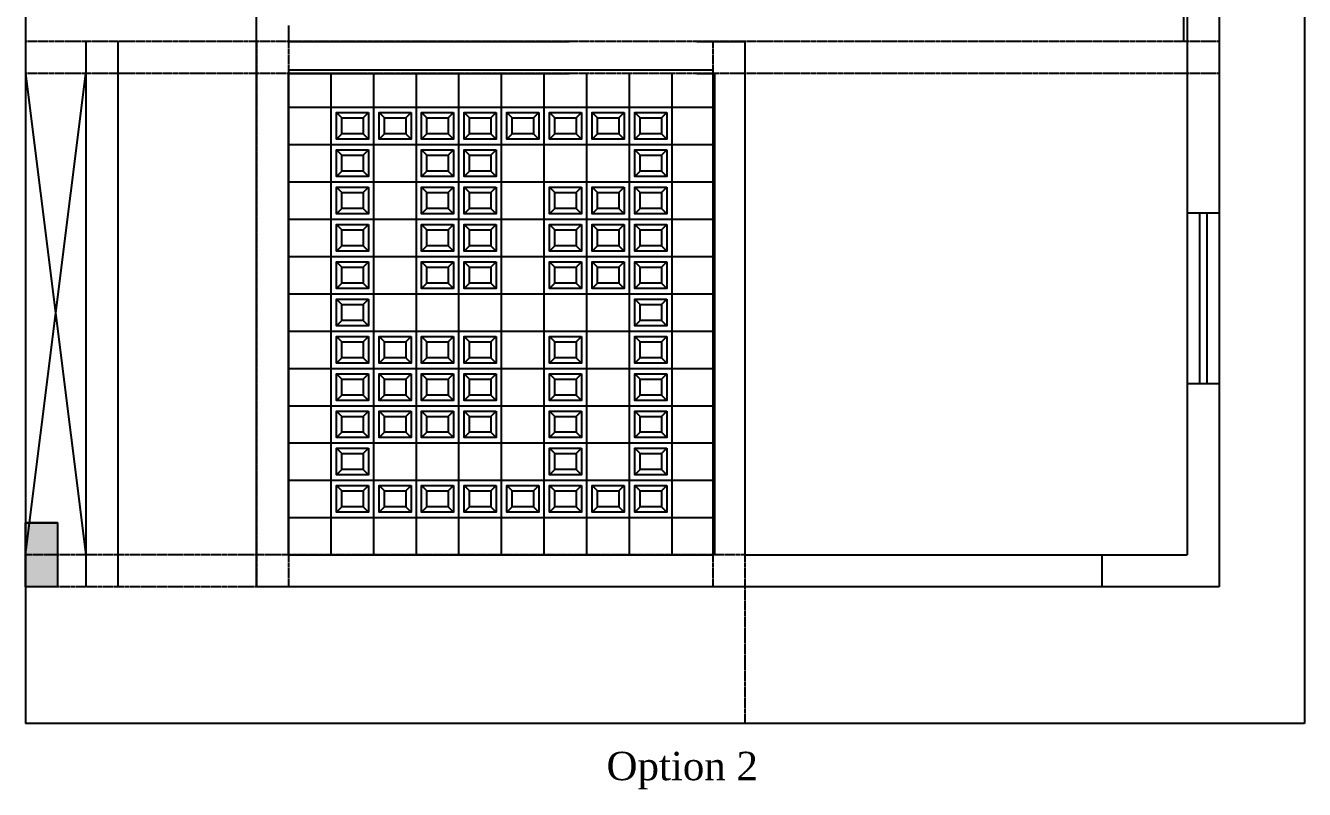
# Model space of a CAD drawing. Header units: inches. Extents: x 3138 to 9973, y -1757 to -151.
# Drawn here: x 9161 to 9521, y -1507.1 to -1292.1 of the extents above; entities that cross this region are included whole.
import ezdxf

# ---------------------------------------------------------------- set-up
doc = ezdxf.new("R2010")
doc.units = ezdxf.units.IN
doc.header["$LTSCALE"] = 0.1
doc.header["$MEASUREMENT"] = 0
doc.linetypes.add('DASHED', pattern=[0.75, 0.5, -0.25])
doc.linetypes.add('DASHED2', pattern=[0.375, 0.25, -0.125])
doc.layers.add('Filler slab pattern', color=7, linetype='Continuous')
doc.layers.add('MH - Beams', color=3, linetype='DASHED2')
doc.styles.get("Standard").update_dxf_attribs({"font": 'arial.ttf'})

msp = doc.modelspace()

# ---------------------------------------------------------------- hatches: boundary and pattern name
msp.add_hatch(color=256).paths.add_polyline_path([(9161.022, -1432.079), (9170.022, -1432.079), (9170.022, -1450.079), (9161.022, -1450.079)])

# ---------------------------------------------------------------- linework, layer by layer
for p, q in [((9487.022, -1174.079), (9487.022, -1296.579)), ((9178.022, -1296.579), (9178.022, -1450.079)), ((9187.022, -1296.579), (9187.022, -1450.079)), ((9161.022, -1305.579), (9178.022, -1441.079)), ((9161.022, -1441.079), (9178.022, -1305.579)), ((9257.022, -1305.579), (9235.022, -1305.579)), ((9488.022, -1344.829), (9497.022, -1344.829)), ((9491.522, -1344.829), (9491.522, -1392.829)), ((9493.522, -1344.829), (9493.522, -1392.829)), ((9488.022, -1392.829), (9497.022, -1392.829)), ((9170.022, -1432.079), (9161.022, -1432.079)), ((9464.022, -1441.079), (9464.022, -1450.079)), ((9170.022, -1450.079), (9161.022, -1450.079))]:
    msp.add_line(p, q)
for points in [[(9161.022, -998.579), (9521.022, -998.579), (9521.022, -1488.579)], [(9161.022, -998.579), (9161.022, -1488.579)], [(9488.022, -1174.079), (9488.022, -1441.079)], [(9497.022, -1179.652), (9497.022, -1450.079)], [(9497.022, -1450.079), (9226.022, -1450.079), (9226.022, -1243.079)], [(9235.022, -1292.079), (9235.022, -1296.579)], [(9235.022, -1296.579), (9314.022, -1296.579)], [(9350.022, -1296.579), (9363.522, -1296.579)], [(9363.522, -1296.579), (9363.522, -1441.079)], [(9235.022, -1305.579), (9314.022, -1305.579)], [(9235.022, -1305.579), (9235.022, -1441.079), (9354.522, -1441.079)], [(9257.022, -1305.579), (9281.022, -1305.579)], [(9350.022, -1305.579), (9354.522, -1305.579)], [(9354.522, -1305.579), (9354.522, -1441.079)], [(9170.022, -1432.079), (9170.022, -1450.079)], [(9363.522, -1441.079), (9488.022, -1441.079)], [(9521.022, -1488.579), (9161.022, -1488.579)]]:
    msp.add_lwpolyline(points)
msp.add_lwpolyline([(9161.022, -1432.079), (9170.022, -1432.079), (9170.022, -1450.079), (9161.022, -1450.079)], close=True)
at = {"layer": 'Filler slab pattern'}
for p, q in [((9235.022, -1304.579), (9354.522, -1304.579)), ((9235.022, -1441.079), (9235.022, -1305.579)), ((9247.022, -1441.079), (9247.022, -1305.579)), ((9259.022, -1441.079), (9259.022, -1305.579)), ((9271.022, -1441.079), (9271.022, -1305.579)), ((9283.022, -1441.079), (9283.022, -1305.579)), ((9295.022, -1441.079), (9295.022, -1305.579)), ((9307.022, -1441.079), (9307.022, -1305.579)), ((9319.022, -1441.079), (9319.022, -1305.579)), ((9331.022, -1441.079), (9331.022, -1305.579)), ((9343.022, -1441.079), (9343.022, -1305.579)), ((9355.022, -1441.079), (9355.022, -1305.579)), ((9235.022, -1315.079), (9354.522, -1315.079)), ((9250.022, -1318.079), (9248.522, -1316.579)), ((9256.022, -1318.079), (9257.522, -1316.579)), ((9262.022, -1318.079), (9260.522, -1316.579)), ((9268.022, -1318.079), (9269.522, -1316.579)), ((9274.022, -1318.079), (9272.522, -1316.579)), ((9280.022, -1318.079), (9281.522, -1316.579)), ((9286.022, -1318.079), (9284.522, -1316.579)), ((9292.022, -1318.079), (9293.522, -1316.579)), ((9298.022, -1318.079), (9296.522, -1316.579)), ((9304.022, -1318.079), (9305.522, -1316.579)), ((9310.022, -1318.079), (9308.522, -1316.579)), ((9316.022, -1318.079), (9317.522, -1316.579)), ((9322.022, -1318.079), (9320.522, -1316.579)), ((9328.022, -1318.079), (9329.522, -1316.579)), ((9334.022, -1318.079), (9332.522, -1316.579)), ((9340.022, -1318.079), (9341.522, -1316.579)), ((9250.022, -1322.579), (9248.522, -1324.079)), ((9256.022, -1322.579), (9257.522, -1324.079)), ((9262.022, -1322.579), (9260.522, -1324.079)), ((9268.022, -1322.579), (9269.522, -1324.079)), ((9274.022, -1322.579), (9272.522, -1324.079)), ((9280.022, -1322.579), (9281.522, -1324.079)), ((9286.022, -1322.579), (9284.522, -1324.079)), ((9292.022, -1322.579), (9293.522, -1324.079)), ((9298.022, -1322.579), (9296.522, -1324.079)), ((9304.022, -1322.579), (9305.522, -1324.079)), ((9310.022, -1322.579), (9308.522, -1324.079)), ((9316.022, -1322.579), (9317.522, -1324.079)), ((9322.022, -1322.579), (9320.522, -1324.079)), ((9328.022, -1322.579), (9329.522, -1324.079)), ((9334.022, -1322.579), (9332.522, -1324.079)), ((9340.022, -1322.579), (9341.522, -1324.079)), ((9235.022, -1325.579), (9354.522, -1325.579)), ((9250.022, -1328.579), (9248.522, -1327.079)), ((9256.022, -1328.579), (9257.522, -1327.079)), ((9274.022, -1328.579), (9272.522, -1327.079)), ((9280.022, -1328.579), (9281.522, -1327.079)), ((9286.022, -1328.579), (9284.522, -1327.079)), ((9292.022, -1328.579), (9293.522, -1327.079)), ((9334.022, -1328.579), (9332.522, -1327.079)), ((9340.022, -1328.579), (9341.522, -1327.079)), ((9250.022, -1333.079), (9248.522, -1334.579)), ((9256.022, -1333.079), (9257.522, -1334.579)), ((9274.022, -1333.079), (9272.522, -1334.579)), ((9280.022, -1333.079), (9281.522, -1334.579)), ((9286.022, -1333.079), (9284.522, -1334.579)), ((9292.022, -1333.079), (9293.522, -1334.579)), ((9334.022, -1333.079), (9332.522, -1334.579)), ((9340.022, -1333.079), (9341.522, -1334.579)), ((9235.022, -1336.079), (9354.522, -1336.079)), ((9250.022, -1339.079), (9248.522, -1337.579)), ((9256.022, -1339.079), (9257.522, -1337.579)), ((9274.022, -1339.079), (9272.522, -1337.579)), ((9280.022, -1339.079), (9281.522, -1337.579)), ((9286.022, -1339.079), (9284.522, -1337.579)), ((9292.022, -1339.079), (9293.522, -1337.579)), ((9310.022, -1339.079), (9308.522, -1337.579)), ((9316.022, -1339.079), (9317.522, -1337.579)), ((9322.022, -1339.079), (9320.522, -1337.579)), ((9328.022, -1339.079), (9329.522, -1337.579)), ((9334.022, -1339.079), (9332.522, -1337.579)), ((9340.022, -1339.079), (9341.522, -1337.579)), ((9250.022, -1343.579), (9248.522, -1345.079)), ((9256.022, -1343.579), (9257.522, -1345.079)), ((9274.022, -1343.579), (9272.522, -1345.079)), ((9280.022, -1343.579), (9281.522, -1345.079)), ((9286.022, -1343.579), (9284.522, -1345.079)), ((9292.022, -1343.579), (9293.522, -1345.079)), ((9310.022, -1343.579), (9308.522, -1345.079)), ((9316.022, -1343.579), (9317.522, -1345.079)), ((9322.022, -1343.579), (9320.522, -1345.079)), ((9328.022, -1343.579), (9329.522, -1345.079)), ((9334.022, -1343.579), (9332.522, -1345.079)), ((9340.022, -1343.579), (9341.522, -1345.079)), ((9235.022, -1346.579), (9354.522, -1346.579)), ((9250.022, -1349.579), (9248.522, -1348.079)), ((9256.022, -1349.579), (9257.522, -1348.079)), ((9274.022, -1349.579), (9272.522, -1348.079)), ((9280.022, -1349.579), (9281.522, -1348.079)), ((9286.022, -1349.579), (9284.522, -1348.079)), ((9292.022, -1349.579), (9293.522, -1348.079)), ((9310.022, -1349.579), (9308.522, -1348.079)), ((9316.022, -1349.579), (9317.522, -1348.079)), ((9322.022, -1349.579), (9320.522, -1348.079)), ((9328.022, -1349.579), (9329.522, -1348.079)), ((9334.022, -1349.579), (9332.522, -1348.079)), ((9340.022, -1349.579), (9341.522, -1348.079)), ((9235.022, -1357.079), (9354.522, -1357.079)), ((9250.022, -1354.079), (9248.522, -1355.579)), ((9256.022, -1354.079), (9257.522, -1355.579)), ((9274.022, -1354.079), (9272.522, -1355.579)), ((9280.022, -1354.079), (9281.522, -1355.579)), ((9286.022, -1354.079), (9284.522, -1355.579)), ((9292.022, -1354.079), (9293.522, -1355.579)), ((9310.022, -1354.079), (9308.522, -1355.579)), ((9316.022, -1354.079), (9317.522, -1355.579)), ((9322.022, -1354.079), (9320.522, -1355.579)), ((9328.022, -1354.079), (9329.522, -1355.579)), ((9334.022, -1354.079), (9332.522, -1355.579)), ((9340.022, -1354.079), (9341.522, -1355.579)), ((9250.022, -1360.079), (9248.522, -1358.579)), ((9256.022, -1360.079), (9257.522, -1358.579)), ((9274.022, -1360.079), (9272.522, -1358.579)), ((9280.022, -1360.079), (9281.522, -1358.579)), ((9286.022, -1360.079), (9284.522, -1358.579)), ((9292.022, -1360.079), (9293.522, -1358.579)), ((9310.022, -1360.079), (9308.522, -1358.579)), ((9316.022, -1360.079), (9317.522, -1358.579)), ((9322.022, -1360.079), (9320.522, -1358.579)), ((9328.022, -1360.079), (9329.522, -1358.579)), ((9334.022, -1360.079), (9332.522, -1358.579)), ((9340.022, -1360.079), (9341.522, -1358.579)), ((9235.022, -1367.579), (9354.522, -1367.579)), ((9250.022, -1364.579), (9248.522, -1366.079)), ((9256.022, -1364.579), (9257.522, -1366.079)), ((9274.022, -1364.579), (9272.522, -1366.079)), ((9280.022, -1364.579), (9281.522, -1366.079)), ((9286.022, -1364.579), (9284.522, -1366.079)), ((9292.022, -1364.579), (9293.522, -1366.079)), ((9310.022, -1364.579), (9308.522, -1366.079)), ((9316.022, -1364.579), (9317.522, -1366.079)), ((9322.022, -1364.579), (9320.522, -1366.079)), ((9328.022, -1364.579), (9329.522, -1366.079)), ((9334.022, -1364.579), (9332.522, -1366.079)), ((9340.022, -1364.579), (9341.522, -1366.079)), ((9250.022, -1370.579), (9248.522, -1369.079)), ((9256.022, -1370.579), (9257.522, -1369.079)), ((9334.022, -1370.579), (9332.522, -1369.079)), ((9340.022, -1370.579), (9341.522, -1369.079)), ((9250.022, -1375.079), (9248.522, -1376.579)), ((9256.022, -1375.079), (9257.522, -1376.579)), ((9334.022, -1375.079), (9332.522, -1376.579)), ((9340.022, -1375.079), (9341.522, -1376.579)), ((9235.022, -1378.079), (9354.522, -1378.079)), ((9250.022, -1381.079), (9248.522, -1379.579)), ((9256.022, -1381.079), (9257.522, -1379.579)), ((9262.022, -1381.079), (9260.522, -1379.579)), ((9268.022, -1381.079), (9269.522, -1379.579)), ((9274.022, -1381.079), (9272.522, -1379.579)), ((9280.022, -1381.079), (9281.522, -1379.579)), ((9286.022, -1381.079), (9284.522, -1379.579)), ((9292.022, -1381.079), (9293.522, -1379.579)), ((9310.022, -1381.079), (9308.522, -1379.579)), ((9316.022, -1381.079), (9317.522, -1379.579)), ((9334.022, -1381.079), (9332.522, -1379.579)), ((9340.022, -1381.079), (9341.522, -1379.579)), ((9250.022, -1385.579), (9248.522, -1387.079)), ((9256.022, -1385.579), (9257.522, -1387.079)), ((9262.022, -1385.579), (9260.522, -1387.079)), ((9268.022, -1385.579), (9269.522, -1387.079)), ((9274.022, -1385.579), (9272.522, -1387.079)), ((9280.022, -1385.579), (9281.522, -1387.079)), ((9286.022, -1385.579), (9284.522, -1387.079)), ((9292.022, -1385.579), (9293.522, -1387.079)), ((9310.022, -1385.579), (9308.522, -1387.079)), ((9316.022, -1385.579), (9317.522, -1387.079)), ((9334.022, -1385.579), (9332.522, -1387.079)), ((9340.022, -1385.579), (9341.522, -1387.079)), ((9235.022, -1388.579), (9354.522, -1388.579)), ((9250.022, -1391.579), (9248.522, -1390.079)), ((9256.022, -1391.579), (9257.522, -1390.079)), ((9262.022, -1391.579), (9260.522, -1390.079)), ((9268.022, -1391.579), (9269.522, -1390.079)), ((9274.022, -1391.579), (9272.522, -1390.079)), ((9280.022, -1391.579), (9281.522, -1390.079)), ((9286.022, -1391.579), (9284.522, -1390.079)), ((9292.022, -1391.579), (9293.522, -1390.079)), ((9310.022, -1391.579), (9308.522, -1390.079)), ((9316.022, -1391.579), (9317.522, -1390.079)), ((9334.022, -1391.579), (9332.522, -1390.079)), ((9340.022, -1391.579), (9341.522, -1390.079)), ((9250.022, -1396.079), (9248.522, -1397.579)), ((9256.022, -1396.079), (9257.522, -1397.579)), ((9262.022, -1396.079), (9260.522, -1397.579)), ((9268.022, -1396.079), (9269.522, -1397.579)), ((9274.022, -1396.079), (9272.522, -1397.579)), ((9280.022, -1396.079), (9281.522, -1397.579)), ((9286.022, -1396.079), (9284.522, -1397.579)), ((9292.022, -1396.079), (9293.522, -1397.579)), ((9310.022, -1396.079), (9308.522, -1397.579)), ((9316.022, -1396.079), (9317.522, -1397.579)), ((9334.022, -1396.079), (9332.522, -1397.579)), ((9340.022, -1396.079), (9341.522, -1397.579)), ((9235.022, -1399.079), (9354.522, -1399.079)), ((9250.022, -1402.079), (9248.522, -1400.579)), ((9256.022, -1402.079), (9257.522, -1400.579)), ((9262.022, -1402.079), (9260.522, -1400.579)), ((9268.022, -1402.079), (9269.522, -1400.579)), ((9274.022, -1402.079), (9272.522, -1400.579)), ((9280.022, -1402.079), (9281.522, -1400.579)), ((9286.022, -1402.079), (9284.522, -1400.579)), ((9292.022, -1402.079), (9293.522, -1400.579)), ((9310.022, -1402.079), (9308.522, -1400.579)), ((9316.022, -1402.079), (9317.522, -1400.579)), ((9334.022, -1402.079), (9332.522, -1400.579)), ((9340.022, -1402.079), (9341.522, -1400.579)), ((9250.022, -1406.579), (9248.522, -1408.079)), ((9256.022, -1406.579), (9257.522, -1408.079)), ((9262.022, -1406.579), (9260.522, -1408.079)), ((9268.022, -1406.579), (9269.522, -1408.079)), ((9274.022, -1406.579), (9272.522, -1408.079)), ((9280.022, -1406.579), (9281.522, -1408.079)), ((9286.022, -1406.579), (9284.522, -1408.079)), ((9292.022, -1406.579), (9293.522, -1408.079)), ((9310.022, -1406.579), (9308.522, -1408.079)), ((9316.022, -1406.579), (9317.522, -1408.079)), ((9334.022, -1406.579), (9332.522, -1408.079)), ((9340.022, -1406.579), (9341.522, -1408.079)), ((9235.022, -1409.579), (9354.522, -1409.579)), ((9250.022, -1412.579), (9248.522, -1411.079)), ((9256.022, -1412.579), (9257.522, -1411.079)), ((9310.022, -1412.579), (9308.522, -1411.079)), ((9316.022, -1412.579), (9317.522, -1411.079)), ((9334.022, -1412.579), (9332.522, -1411.079)), ((9340.022, -1412.579), (9341.522, -1411.079)), ((9250.022, -1417.079), (9248.522, -1418.579)), ((9256.022, -1417.079), (9257.522, -1418.579)), ((9310.022, -1417.079), (9308.522, -1418.579)), ((9316.022, -1417.079), (9317.522, -1418.579)), ((9334.022, -1417.079), (9332.522, -1418.579)), ((9340.022, -1417.079), (9341.522, -1418.579)), ((9235.022, -1420.079), (9354.522, -1420.079)), ((9250.022, -1423.079), (9248.522, -1421.579)), ((9256.022, -1423.079), (9257.522, -1421.579)), ((9262.022, -1423.079), (9260.522, -1421.579)), ((9268.022, -1423.079), (9269.522, -1421.579)), ((9274.022, -1423.079), (9272.522, -1421.579)), ((9280.022, -1423.079), (9281.522, -1421.579)), ((9286.022, -1423.079), (9284.522, -1421.579)), ((9292.022, -1423.079), (9293.522, -1421.579)), ((9298.022, -1423.079), (9296.522, -1421.579)), ((9304.022, -1423.079), (9305.522, -1421.579)), ((9310.022, -1423.079), (9308.522, -1421.579)), ((9316.022, -1423.079), (9317.522, -1421.579)), ((9322.022, -1423.079), (9320.522, -1421.579)), ((9328.022, -1423.079), (9329.522, -1421.579)), ((9334.022, -1423.079), (9332.522, -1421.579)), ((9340.022, -1423.079), (9341.522, -1421.579)), ((9250.022, -1427.579), (9248.522, -1429.079)), ((9256.022, -1427.579), (9257.522, -1429.079)), ((9262.022, -1427.579), (9260.522, -1429.079)), ((9268.022, -1427.579), (9269.522, -1429.079)), ((9274.022, -1427.579), (9272.522, -1429.079)), ((9280.022, -1427.579), (9281.522, -1429.079)), ((9286.022, -1427.579), (9284.522, -1429.079)), ((9292.022, -1427.579), (9293.522, -1429.079)), ((9298.022, -1427.579), (9296.522, -1429.079)), ((9304.022, -1427.579), (9305.522, -1429.079)), ((9310.022, -1427.579), (9308.522, -1429.079)), ((9316.022, -1427.579), (9317.522, -1429.079)), ((9322.022, -1427.579), (9320.522, -1429.079)), ((9328.022, -1427.579), (9329.522, -1429.079)), ((9334.022, -1427.579), (9332.522, -1429.079)), ((9340.022, -1427.579), (9341.522, -1429.079)), ((9235.022, -1430.579), (9354.522, -1430.579)), ((9235.022, -1441.079), (9354.522, -1441.079))]:
    msp.add_line(p, q, dxfattribs=at)
for points in [[(9257.522, -1316.579), (9257.522, -1324.079), (9248.522, -1324.079), (9248.522, -1316.579)], [(9269.522, -1316.579), (9269.522, -1324.079), (9260.522, -1324.079), (9260.522, -1316.579)], [(9281.522, -1316.579), (9281.522, -1324.079), (9272.522, -1324.079), (9272.522, -1316.579)], [(9293.522, -1316.579), (9293.522, -1324.079), (9284.522, -1324.079), (9284.522, -1316.579)], [(9305.522, -1316.579), (9305.522, -1324.079), (9296.522, -1324.079), (9296.522, -1316.579)], [(9317.522, -1316.579), (9317.522, -1324.079), (9308.522, -1324.079), (9308.522, -1316.579)], [(9329.522, -1316.579), (9329.522, -1324.079), (9320.522, -1324.079), (9320.522, -1316.579)], [(9341.522, -1316.579), (9341.522, -1324.079), (9332.522, -1324.079), (9332.522, -1316.579)], [(9256.022, -1318.079), (9256.022, -1322.579), (9250.022, -1322.579), (9250.022, -1318.079)], [(9268.022, -1318.079), (9268.022, -1322.579), (9262.022, -1322.579), (9262.022, -1318.079)], [(9280.022, -1318.079), (9280.022, -1322.579), (9274.022, -1322.579), (9274.022, -1318.079)], [(9292.022, -1318.079), (9292.022, -1322.579), (9286.022, -1322.579), (9286.022, -1318.079)], [(9304.022, -1318.079), (9304.022, -1322.579), (9298.022, -1322.579), (9298.022, -1318.079)], [(9316.022, -1318.079), (9316.022, -1322.579), (9310.022, -1322.579), (9310.022, -1318.079)], [(9328.022, -1318.079), (9328.022, -1322.579), (9322.022, -1322.579), (9322.022, -1318.079)], [(9340.022, -1318.079), (9340.022, -1322.579), (9334.022, -1322.579), (9334.022, -1318.079)], [(9257.522, -1327.079), (9257.522, -1334.579), (9248.522, -1334.579), (9248.522, -1327.079)], [(9281.522, -1327.079), (9281.522, -1334.579), (9272.522, -1334.579), (9272.522, -1327.079)], [(9293.522, -1327.079), (9293.522, -1334.579), (9284.522, -1334.579), (9284.522, -1327.079)], [(9341.522, -1327.079), (9341.522, -1334.579), (9332.522, -1334.579), (9332.522, -1327.079)], [(9256.022, -1328.579), (9256.022, -1333.079), (9250.022, -1333.079), (9250.022, -1328.579)], [(9280.022, -1328.579), (9280.022, -1333.079), (9274.022, -1333.079), (9274.022, -1328.579)], [(9292.022, -1328.579), (9292.022, -1333.079), (9286.022, -1333.079), (9286.022, -1328.579)], [(9340.022, -1328.579), (9340.022, -1333.079), (9334.022, -1333.079), (9334.022, -1328.579)], [(9257.522, -1337.579), (9257.522, -1345.079), (9248.522, -1345.079), (9248.522, -1337.579)], [(9256.022, -1339.079), (9256.022, -1343.579), (9250.022, -1343.579), (9250.022, -1339.079)], [(9281.522, -1337.579), (9281.522, -1345.079), (9272.522, -1345.079), (9272.522, -1337.579)], [(9280.022, -1339.079), (9280.022, -1343.579), (9274.022, -1343.579), (9274.022, -1339.079)], [(9293.522, -1337.579), (9293.522, -1345.079), (9284.522, -1345.079), (9284.522, -1337.579)], [(9292.022, -1339.079), (9292.022, -1343.579), (9286.022, -1343.579), (9286.022, -1339.079)], [(9317.522, -1337.579), (9317.522, -1345.079), (9308.522, -1345.079), (9308.522, -1337.579)], [(9316.022, -1339.079), (9316.022, -1343.579), (9310.022, -1343.579), (9310.022, -1339.079)], [(9329.522, -1337.579), (9329.522, -1345.079), (9320.522, -1345.079), (9320.522, -1337.579)], [(9328.022, -1339.079), (9328.022, -1343.579), (9322.022, -1343.579), (9322.022, -1339.079)], [(9341.522, -1337.579), (9341.522, -1345.079), (9332.522, -1345.079), (9332.522, -1337.579)], [(9340.022, -1339.079), (9340.022, -1343.579), (9334.022, -1343.579), (9334.022, -1339.079)], [(9257.522, -1348.079), (9257.522, -1355.579), (9248.522, -1355.579), (9248.522, -1348.079)], [(9256.022, -1349.579), (9256.022, -1354.079), (9250.022, -1354.079), (9250.022, -1349.579)], [(9281.522, -1348.079), (9281.522, -1355.579), (9272.522, -1355.579), (9272.522, -1348.079)], [(9280.022, -1349.579), (9280.022, -1354.079), (9274.022, -1354.079), (9274.022, -1349.579)], [(9293.522, -1348.079), (9293.522, -1355.579), (9284.522, -1355.579), (9284.522, -1348.079)], [(9292.022, -1349.579), (9292.022, -1354.079), (9286.022, -1354.079), (9286.022, -1349.579)], [(9317.522, -1348.079), (9317.522, -1355.579), (9308.522, -1355.579), (9308.522, -1348.079)], [(9316.022, -1349.579), (9316.022, -1354.079), (9310.022, -1354.079), (9310.022, -1349.579)], [(9329.522, -1348.079), (9329.522, -1355.579), (9320.522, -1355.579), (9320.522, -1348.079)], [(9328.022, -1349.579), (9328.022, -1354.079), (9322.022, -1354.079), (9322.022, -1349.579)], [(9341.522, -1348.079), (9341.522, -1355.579), (9332.522, -1355.579), (9332.522, -1348.079)], [(9340.022, -1349.579), (9340.022, -1354.079), (9334.022, -1354.079), (9334.022, -1349.579)], [(9257.522, -1358.579), (9257.522, -1366.079), (9248.522, -1366.079), (9248.522, -1358.579)], [(9256.022, -1360.079), (9256.022, -1364.579), (9250.022, -1364.579), (9250.022, -1360.079)], [(9281.522, -1358.579), (9281.522, -1366.079), (9272.522, -1366.079), (9272.522, -1358.579)], [(9280.022, -1360.079), (9280.022, -1364.579), (9274.022, -1364.579), (9274.022, -1360.079)], [(9293.522, -1358.579), (9293.522, -1366.079), (9284.522, -1366.079), (9284.522, -1358.579)], [(9292.022, -1360.079), (9292.022, -1364.579), (9286.022, -1364.579), (9286.022, -1360.079)], [(9317.522, -1358.579), (9317.522, -1366.079), (9308.522, -1366.079), (9308.522, -1358.579)], [(9316.022, -1360.079), (9316.022, -1364.579), (9310.022, -1364.579), (9310.022, -1360.079)], [(9329.522, -1358.579), (9329.522, -1366.079), (9320.522, -1366.079), (9320.522, -1358.579)], [(9328.022, -1360.079), (9328.022, -1364.579), (9322.022, -1364.579), (9322.022, -1360.079)], [(9341.522, -1358.579), (9341.522, -1366.079), (9332.522, -1366.079), (9332.522, -1358.579)], [(9340.022, -1360.079), (9340.022, -1364.579), (9334.022, -1364.579), (9334.022, -1360.079)], [(9257.522, -1369.079), (9257.522, -1376.579), (9248.522, -1376.579), (9248.522, -1369.079)], [(9256.022, -1370.579), (9256.022, -1375.079), (9250.022, -1375.079), (9250.022, -1370.579)], [(9341.522, -1369.079), (9341.522, -1376.579), (9332.522, -1376.579), (9332.522, -1369.079)], [(9340.022, -1370.579), (9340.022, -1375.079), (9334.022, -1375.079), (9334.022, -1370.579)], [(9257.522, -1379.579), (9257.522, -1387.079), (9248.522, -1387.079), (9248.522, -1379.579)], [(9256.022, -1381.079), (9256.022, -1385.579), (9250.022, -1385.579), (9250.022, -1381.079)], [(9269.522, -1379.579), (9269.522, -1387.079), (9260.522, -1387.079), (9260.522, -1379.579)], [(9268.022, -1381.079), (9268.022, -1385.579), (9262.022, -1385.579), (9262.022, -1381.079)], [(9281.522, -1379.579), (9281.522, -1387.079), (9272.522, -1387.079), (9272.522, -1379.579)], [(9280.022, -1381.079), (9280.022, -1385.579), (9274.022, -1385.579), (9274.022, -1381.079)], [(9293.522, -1379.579), (9293.522, -1387.079), (9284.522, -1387.079), (9284.522, -1379.579)], [(9292.022, -1381.079), (9292.022, -1385.579), (9286.022, -1385.579), (9286.022, -1381.079)], [(9317.522, -1379.579), (9317.522, -1387.079), (9308.522, -1387.079), (9308.522, -1379.579)], [(9316.022, -1381.079), (9316.022, -1385.579), (9310.022, -1385.579), (9310.022, -1381.079)], [(9341.522, -1379.579), (9341.522, -1387.079), (9332.522, -1387.079), (9332.522, -1379.579)], [(9340.022, -1381.079), (9340.022, -1385.579), (9334.022, -1385.579), (9334.022, -1381.079)], [(9257.522, -1390.079), (9257.522, -1397.579), (9248.522, -1397.579), (9248.522, -1390.079)], [(9256.022, -1391.579), (9256.022, -1396.079), (9250.022, -1396.079), (9250.022, -1391.579)], [(9269.522, -1390.079), (9269.522, -1397.579), (9260.522, -1397.579), (9260.522, -1390.079)], [(9268.022, -1391.579), (9268.022, -1396.079), (9262.022, -1396.079), (9262.022, -1391.579)], [(9281.522, -1390.079), (9281.522, -1397.579), (9272.522, -1397.579), (9272.522, -1390.079)], [(9280.022, -1391.579), (9280.022, -1396.079), (9274.022, -1396.079), (9274.022, -1391.579)], [(9293.522, -1390.079), (9293.522, -1397.579), (9284.522, -1397.579), (9284.522, -1390.079)], [(9292.022, -1391.579), (9292.022, -1396.079), (9286.022, -1396.079), (9286.022, -1391.579)], [(9317.522, -1390.079), (9317.522, -1397.579), (9308.522, -1397.579), (9308.522, -1390.079)], [(9316.022, -1391.579), (9316.022, -1396.079), (9310.022, -1396.079), (9310.022, -1391.579)], [(9341.522, -1390.079), (9341.522, -1397.579), (9332.522, -1397.579), (9332.522, -1390.079)], [(9340.022, -1391.579), (9340.022, -1396.079), (9334.022, -1396.079), (9334.022, -1391.579)], [(9257.522, -1400.579), (9257.522, -1408.079), (9248.522, -1408.079), (9248.522, -1400.579)], [(9256.022, -1402.079), (9256.022, -1406.579), (9250.022, -1406.579), (9250.022, -1402.079)], [(9269.522, -1400.579), (9269.522, -1408.079), (9260.522, -1408.079), (9260.522, -1400.579)], [(9268.022, -1402.079), (9268.022, -1406.579), (9262.022, -1406.579), (9262.022, -1402.079)], [(9281.522, -1400.579), (9281.522, -1408.079), (9272.522, -1408.079), (9272.522, -1400.579)], [(9280.022, -1402.079), (9280.022, -1406.579), (9274.022, -1406.579), (9274.022, -1402.079)], [(9293.522, -1400.579), (9293.522, -1408.079), (9284.522, -1408.079), (9284.522, -1400.579)], [(9292.022, -1402.079), (9292.022, -1406.579), (9286.022, -1406.579), (9286.022, -1402.079)], [(9317.522, -1400.579), (9317.522, -1408.079), (9308.522, -1408.079), (9308.522, -1400.579)], [(9316.022, -1402.079), (9316.022, -1406.579), (9310.022, -1406.579), (9310.022, -1402.079)], [(9341.522, -1400.579), (9341.522, -1408.079), (9332.522, -1408.079), (9332.522, -1400.579)], [(9340.022, -1402.079), (9340.022, -1406.579), (9334.022, -1406.579), (9334.022, -1402.079)], [(9257.522, -1411.079), (9257.522, -1418.579), (9248.522, -1418.579), (9248.522, -1411.079)], [(9317.522, -1411.079), (9317.522, -1418.579), (9308.522, -1418.579), (9308.522, -1411.079)], [(9341.522, -1411.079), (9341.522, -1418.579), (9332.522, -1418.579), (9332.522, -1411.079)], [(9256.022, -1412.579), (9256.022, -1417.079), (9250.022, -1417.079), (9250.022, -1412.579)], [(9316.022, -1412.579), (9316.022, -1417.079), (9310.022, -1417.079), (9310.022, -1412.579)], [(9340.022, -1412.579), (9340.022, -1417.079), (9334.022, -1417.079), (9334.022, -1412.579)], [(9257.522, -1421.579), (9257.522, -1429.079), (9248.522, -1429.079), (9248.522, -1421.579)], [(9269.522, -1421.579), (9269.522, -1429.079), (9260.522, -1429.079), (9260.522, -1421.579)], [(9281.522, -1421.579), (9281.522, -1429.079), (9272.522, -1429.079), (9272.522, -1421.579)], [(9293.522, -1421.579), (9293.522, -1429.079), (9284.522, -1429.079), (9284.522, -1421.579)], [(9305.522, -1421.579), (9305.522, -1429.079), (9296.522, -1429.079), (9296.522, -1421.579)], [(9317.522, -1421.579), (9317.522, -1429.079), (9308.522, -1429.079), (9308.522, -1421.579)], [(9329.522, -1421.579), (9329.522, -1429.079), (9320.522, -1429.079), (9320.522, -1421.579)], [(9341.522, -1421.579), (9341.522, -1429.079), (9332.522, -1429.079), (9332.522, -1421.579)], [(9256.022, -1423.079), (9256.022, -1427.579), (9250.022, -1427.579), (9250.022, -1423.079)], [(9268.022, -1423.079), (9268.022, -1427.579), (9262.022, -1427.579), (9262.022, -1423.079)], [(9280.022, -1423.079), (9280.022, -1427.579), (9274.022, -1427.579), (9274.022, -1423.079)], [(9292.022, -1423.079), (9292.022, -1427.579), (9286.022, -1427.579), (9286.022, -1423.079)], [(9304.022, -1423.079), (9304.022, -1427.579), (9298.022, -1427.579), (9298.022, -1423.079)], [(9316.022, -1423.079), (9316.022, -1427.579), (9310.022, -1427.579), (9310.022, -1423.079)], [(9328.022, -1423.079), (9328.022, -1427.579), (9322.022, -1427.579), (9322.022, -1423.079)], [(9340.022, -1423.079), (9340.022, -1427.579), (9334.022, -1427.579), (9334.022, -1423.079)]]:
    msp.add_lwpolyline(points, close=True, dxfattribs=at)
at = {"layer": 'MH - Beams', "linetype": 'DASHED'}
for p, q in [((9497.022, -1296.579), (9161.022, -1296.579)), ((9226.022, -1296.579), (9226.022, -1450.079)), ((9235.022, -1296.579), (9235.022, -1450.079)), ((9354.522, -1296.579), (9354.522, -1450.079)), ((9363.522, -1296.579), (9363.522, -1450.079)), ((9497.022, -1305.579), (9161.022, -1305.579)), ((9363.522, -1441.079), (9161.022, -1441.079)), ((9363.522, -1450.079), (9161.022, -1450.079)), ((9363.522, -1450.079), (9363.522, -1488.579))]:
    msp.add_line(p, q, dxfattribs=at)

# ---------------------------------------------------------------- texts
at = {"insert": (9262.434, -1496.505), "char_height": 8, "width": 166.88286, "attachment_point": 1}
msp.add_mtext('\\pxqc;{\\fTimes New Roman|b0|i0|c0|p34;Option 2}', dxfattribs=at)

doc.saveas('drawing.dxf')
